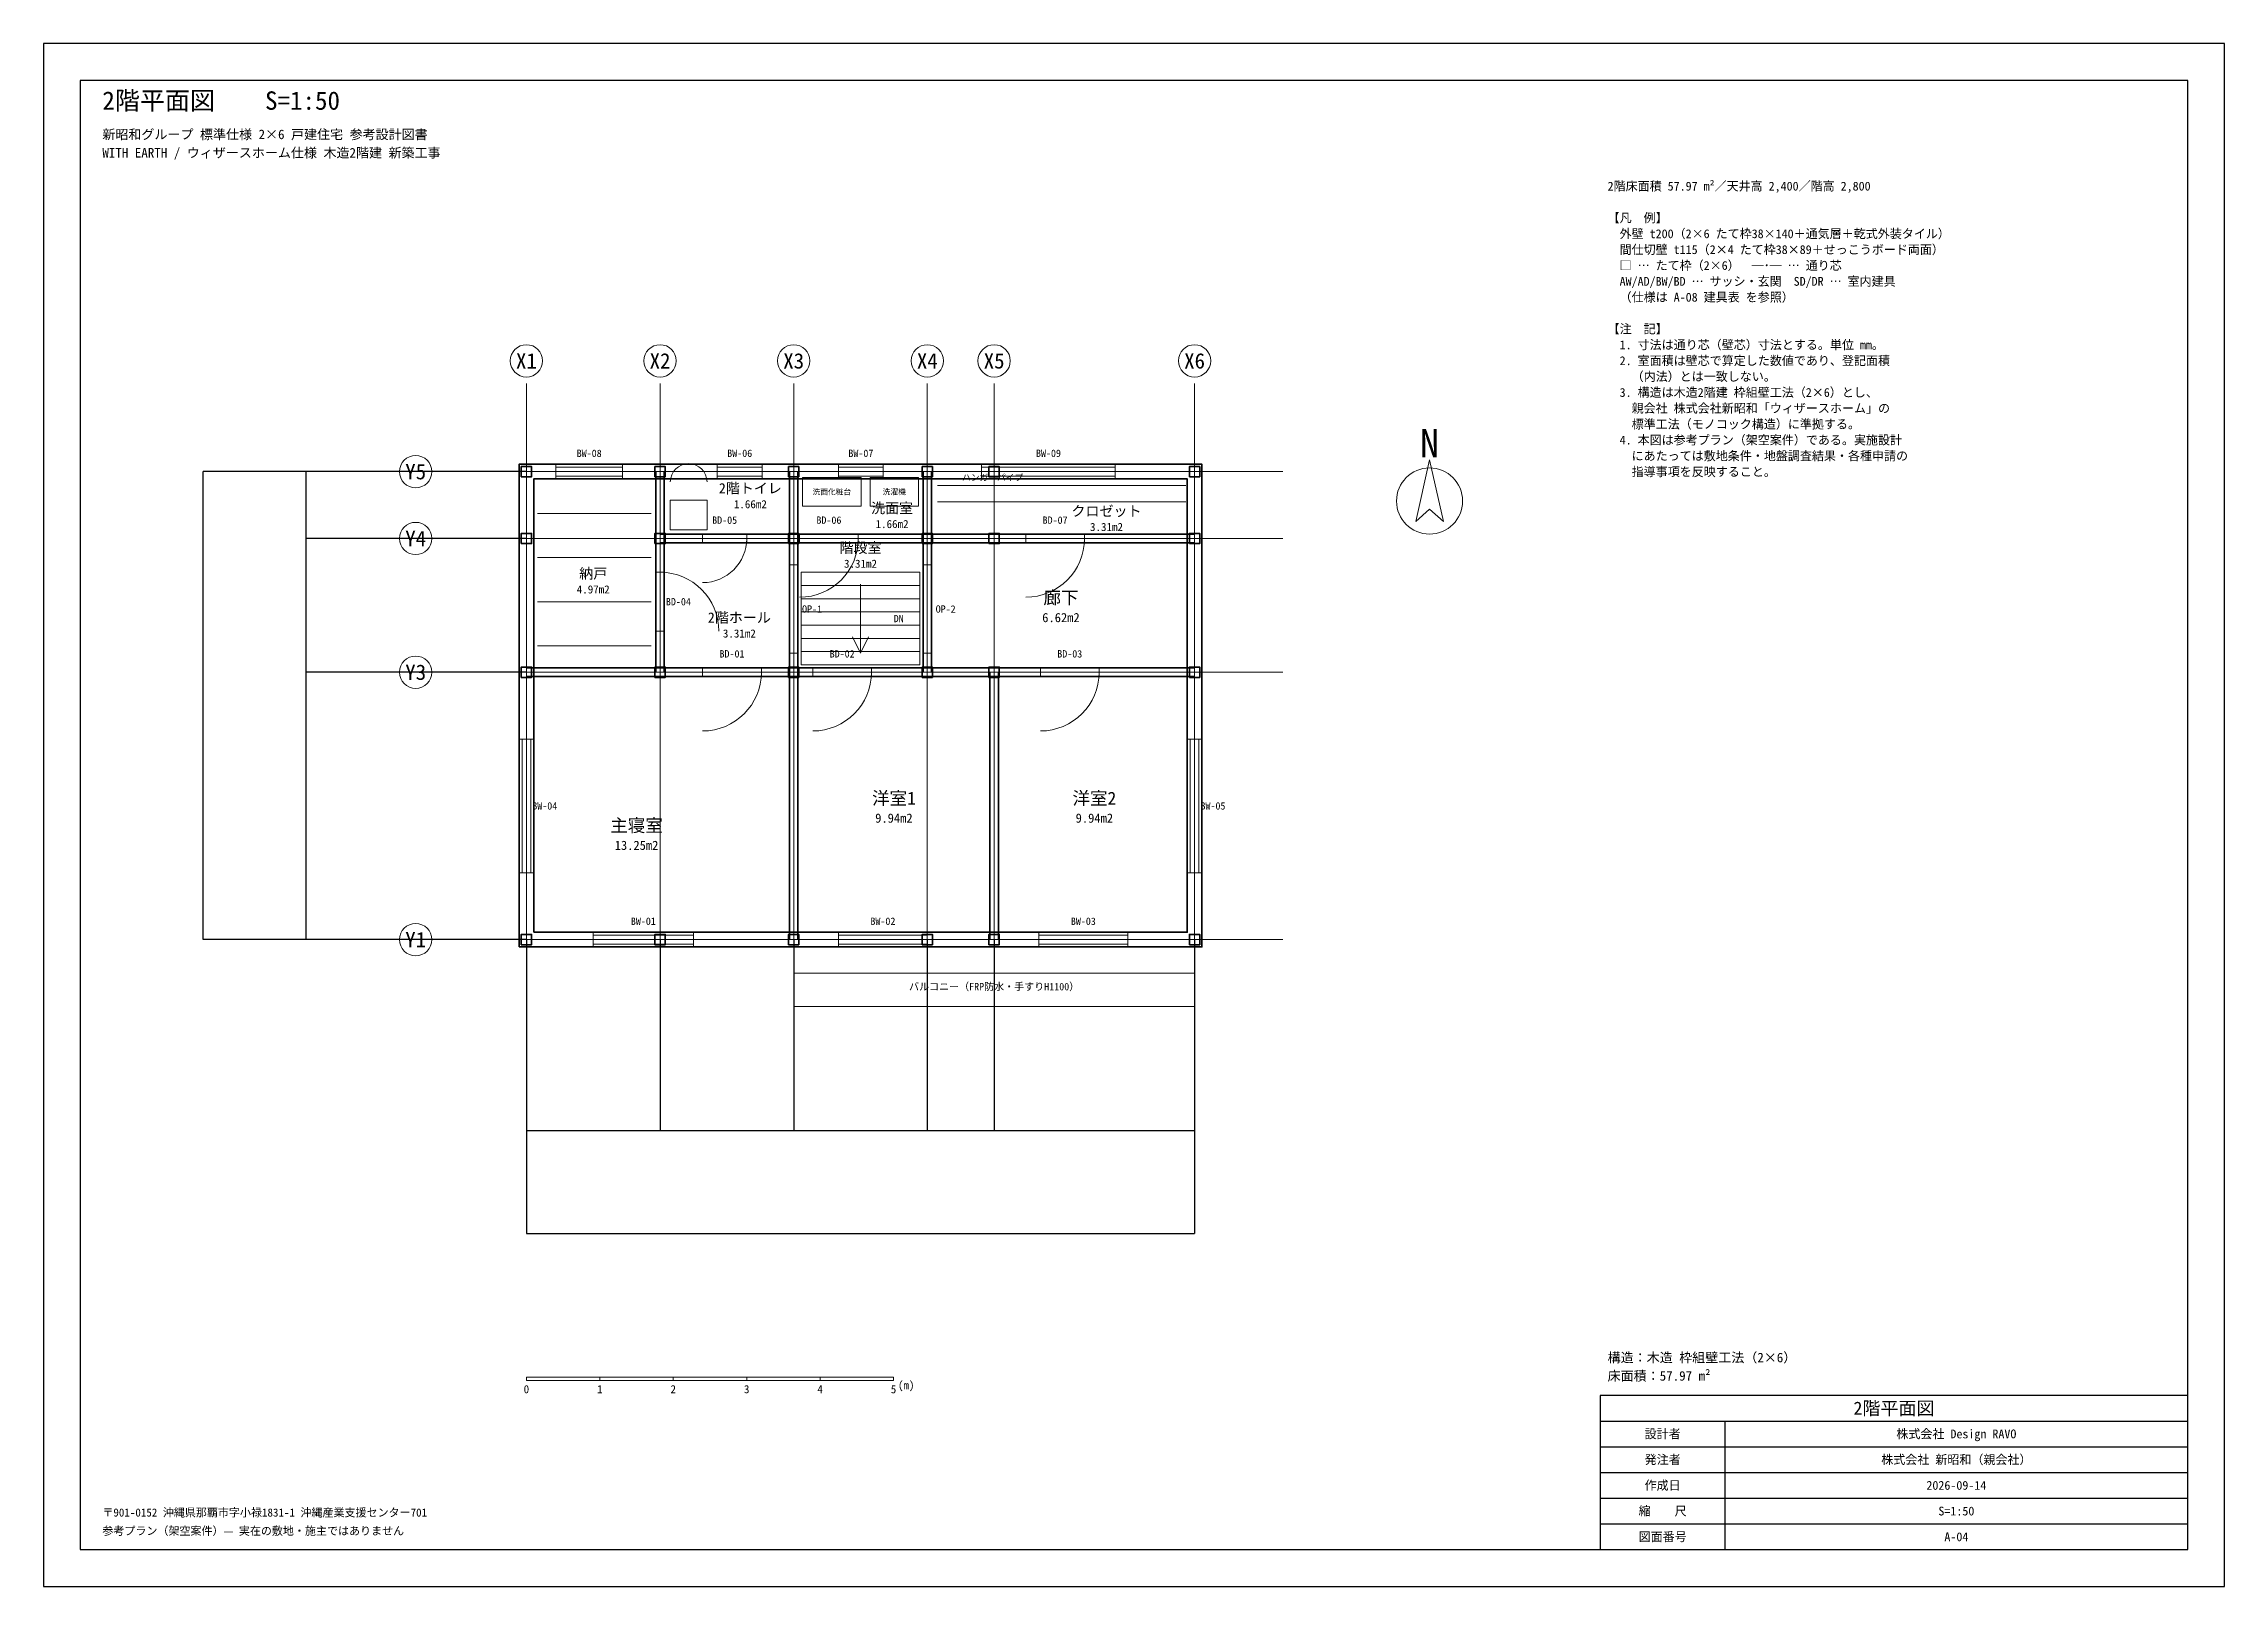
# Model space of a CAD drawing. Header units: millimetres. Extents: x -6575 to 23125, y -8804 to 12196.
import ezdxf
from ezdxf.enums import TextEntityAlignment as Align

# ---------------------------------------------------------------- set-up
doc = ezdxf.new("R2010")
doc.units = ezdxf.units.MM
doc.linetypes.add('DASHDOT2', pattern=[1.778, 1.27, -0.254, 0, -0.254])
for name, color, linetype, lineweight in [('A-ANNO', 2, 'Continuous', 13), ('A-COLM', 1, 'Continuous', 35), ('A-DIM', 3, 'Continuous', 9), ('A-FIXT', 6, 'Continuous', 13), ('A-GRID', 8, 'Continuous', 9), ('A-MISC', 8, 'Continuous', 13), ('A-TTLB', 7, 'Continuous', 25), ('A-WALL', 7, 'Continuous', 35), ('A-WIND', 4, 'Continuous', 18)]:
    doc.layers.add(name, color=color, linetype=linetype, lineweight=lineweight)
doc.styles.add('DIP', font='msgothic.ttc')
doc.styles.add('OpenSansCondensed-Light', font='OpenSansCondensed-Light.ttf')
doc.dimstyles.new('EZDXF', dxfattribs={"dimtxt": 0.25, "dimasz": 0.175, "dimexe": 0.375, "dimexo": 0.125, "dimgap": 0.1, "dimtad": 1, "dimlfac": 100, "dimzin": 12, "dimdsep": 46, "dimtxsty": 'OpenSansCondensed-Light', "dimblk": 'ARCHTICK', "dimcen": 2.5, "dimazin": 3, "dimtfac": 0.5, "dimtmove": 2, "dimatfit": 3})

# ---------------------------------------------------------------- blocks, each defined once
blk = doc.blocks.new('_ARCHTICK')
at = {"color": 0, "linetype": 'BYBLOCK', "const_width": 0.15}
blk.add_lwpolyline([(-0.5, -0.5), (0.5, 0.5)], dxfattribs=at)

msp = doc.modelspace()

# ---------------------------------------------------------------- linework, layer by layer
at = {"layer": 'A-COLM'}
for points in [[(-70, 6300), (70, 6300), (70, 6440), (-70, 6440)], [(1750, 6300), (1890, 6300), (1890, 6440), (1750, 6440)], [(3570, 6300), (3710, 6300), (3710, 6440), (3570, 6440)], [(5390, 6300), (5530, 6300), (5530, 6440), (5390, 6440)], [(6300, 6300), (6440, 6300), (6440, 6440), (6300, 6440)], [(9030, 6300), (9170, 6300), (9170, 6440), (9030, 6440)], [(-70, 5390), (70, 5390), (70, 5530), (-70, 5530)], [(1750, 5390), (1890, 5390), (1890, 5530), (1750, 5530)], [(3570, 5390), (3710, 5390), (3710, 5530), (3570, 5530)], [(5390, 5390), (5530, 5390), (5530, 5530), (5390, 5530)], [(6300, 5390), (6440, 5390), (6440, 5530), (6300, 5530)], [(9030, 5390), (9170, 5390), (9170, 5530), (9030, 5530)], [(-70, 3570), (70, 3570), (70, 3710), (-70, 3710)], [(1750, 3570), (1890, 3570), (1890, 3710), (1750, 3710)], [(3570, 3570), (3710, 3570), (3710, 3710), (3570, 3710)], [(5390, 3570), (5530, 3570), (5530, 3710), (5390, 3710)], [(6300, 3570), (6440, 3570), (6440, 3710), (6300, 3710)], [(9030, 3570), (9170, 3570), (9170, 3710), (9030, 3710)], [(-70, -70), (70, -70), (70, 70), (-70, 70)], [(1750, -70), (1890, -70), (1890, 70), (1750, 70)], [(3570, -70), (3710, -70), (3710, 70), (3570, 70)], [(5390, -70), (5530, -70), (5530, 70), (5390, 70)], [(6300, -70), (6440, -70), (6440, 70), (6300, 70)], [(9030, -70), (9170, -70), (9170, 70), (9030, 70)]]:
    msp.add_lwpolyline(points, close=True, dxfattribs=at)
at = {"layer": 'A-FIXT'}
for p, q in [((5600, 6180), (8980, 6180)), ((5600, 5960), (8980, 5960)), ((150, 5800), (1700, 5800)), ((150, 5200), (1700, 5200)), ((3740, 4820), (5360, 4820)), ((4550, 3900), (4550, 4840)), ((150, 4600), (1700, 4600)), ((3740, 4640), (5360, 4640)), ((3740, 4460), (5360, 4460)), ((3740, 4280), (5360, 4280)), ((150, 4000), (1700, 4000)), ((3740, 4100), (5360, 4100)), ((3740, 3920), (5360, 3920)), ((4550, 3900), (4440, 4120)), ((4550, 3900), (4660, 4120))]:
    msp.add_line(p, q, dxfattribs=at)
for points in [[(3760, 5900), (4560, 5900), (4560, 6290), (3760, 6290)], [(4680, 5900), (5340, 5900), (5340, 6290), (4680, 6290)], [(1960, 5580), (2460, 5580), (2460, 5980), (1960, 5980)], [(3740, 3740), (5360, 3740), (5360, 5000), (3740, 5000)]]:
    msp.add_lwpolyline(points, close=True, dxfattribs=at)
msp.add_arc((2210, 6230), 250, 0, 180, dxfattribs=at)
at = {"layer": 'A-GRID', "linetype": 'DASHDOT2'}
for p, q in [((0, -1200), (0, 7570)), ((1820, -1200), (1820, 7570)), ((3640, -1200), (3640, 7570)), ((5460, -1200), (5460, 7570)), ((6370, -1200), (6370, 7570)), ((9100, -1200), (9100, 7570)), ((-1200, 6370), (10300, 6370)), ((-1200, 5460), (10300, 5460)), ((-1200, 3640), (10300, 3640)), ((-1200, 0), (10300, 0))]:
    msp.add_line(p, q, dxfattribs=at)
at = {"layer": 'A-GRID'}
for centre in [(0, 7878), (1820, 7878), (3640, 7878), (5460, 7878), (6370, 7878), (9100, 7878), (-1508, 6370), (-1508, 5460), (-1508, 3640), (-1508, 0)]:
    msp.add_circle(centre, 220, dxfattribs=at)
at = {"layer": 'A-MISC'}
for p, q in [((400, 6270), (400, 6470)), ((400, 6430), (1310, 6430)), ((400, 6310), (1310, 6310)), ((1310, 6270), (1310, 6470)), ((2600, 6270), (2600, 6470)), ((2600, 6430), (3210, 6430)), ((2600, 6310), (3210, 6310)), ((3210, 6270), (3210, 6470)), ((4250, 6270), (4250, 6470)), ((4250, 6430), (4860, 6430)), ((4250, 6310), (4860, 6310)), ((4860, 6270), (4860, 6470)), ((6200, 6270), (6200, 6470)), ((6200, 6430), (8020, 6430)), ((6200, 6310), (8020, 6310)), ((8020, 6270), (8020, 6470)), ((2400, 5402.5), (2400, 5517.5)), ((3000, 5402.5), (3000, 5517.5)), ((3720, 5402.5), (3720, 5517.5)), ((4520, 5402.5), (4520, 5517.5)), ((6800, 5402.5), (6800, 5517.5)), ((7600, 5402.5), (7600, 5517.5)), ((3697.5, 5100), (3582.5, 5100)), ((5517.5, 5100), (5402.5, 5100)), ((1877.5, 5000), (1762.5, 5000)), ((1877.5, 4200), (1762.5, 4200)), ((3697.5, 3900), (3582.5, 3900)), ((5517.5, 3900), (5402.5, 3900)), ((2400, 3582.5), (2400, 3697.5)), ((3200, 3582.5), (3200, 3697.5)), ((3900, 3582.5), (3900, 3697.5)), ((4700, 3582.5), (4700, 3697.5)), ((7000, 3582.5), (7000, 3697.5)), ((7800, 3582.5), (7800, 3697.5)), ((100, 2730), (-100, 2730)), ((-60, 910), (-60, 2730)), ((60, 910), (60, 2730)), ((9200, 2730), (9000, 2730)), ((9040, 910), (9040, 2730)), ((9160, 910), (9160, 2730)), ((100, 910), (-100, 910)), ((9200, 910), (9000, 910)), ((910, -100), (910, 100)), ((910, 60), (2275, 60)), ((2275, -100), (2275, 100)), ((4250, -100), (4250, 100)), ((4250, 60), (5460, 60)), ((5460, -100), (5460, 100)), ((6980, -100), (6980, 100)), ((6980, 60), (8190, 60)), ((8190, -100), (8190, 100)), ((910, -60), (2275, -60)), ((4250, -60), (5460, -60)), ((6980, -60), (8190, -60)), ((3640, -455), (9100, -455))]:
    msp.add_line(p, q, dxfattribs=at)
for points in [[(12300, 6532.5), (12111, 5691), (12300, 5857.5), (12489, 5691)], [(3640, -910), (9100, -910), (9100, 0), (3640, 0)], [(0, -6000), (1000, -6000), (1000, -5955), (0, -5955)], [(1000, -6000), (2000, -6000), (2000, -5955), (1000, -5955)], [(2000, -6000), (3000, -6000), (3000, -5955), (2000, -5955)], [(3000, -6000), (4000, -6000), (4000, -5955), (3000, -5955)], [(4000, -6000), (5000, -6000), (5000, -5955), (4000, -5955)]]:
    msp.add_lwpolyline(points, close=True, dxfattribs=at)
msp.add_circle((12300, 5970), 450, dxfattribs=at)
for centre, radius, start, end in [((2400, 5460), 600, -90, 0), ((3720, 5460), 800, -90, 0), ((6800, 5460), 800, -90, 0), ((1820, 4200), 800, 0, 90), ((2400, 3640), 800, -90, 0), ((3900, 3640), 800, -90, 0), ((7000, 3640), 800, -90, 0)]:
    msp.add_arc(centre, radius, start, end, dxfattribs=at)
at = {"layer": 'A-TTLB'}
for p, q in [((14624.80761, -6553.80696), (22624.80761, -6553.80696)), ((16324.80761, -6903.80696), (16324.80761, -6553.80696)), ((14624.80761, -6903.80696), (22624.80761, -6903.80696)), ((16324.80761, -7253.80696), (16324.80761, -6903.80696)), ((14624.80761, -7253.80696), (22624.80761, -7253.80696)), ((16324.80761, -7603.80696), (16324.80761, -7253.80696)), ((14624.80761, -7603.80696), (22624.80761, -7603.80696)), ((16324.80761, -7953.80696), (16324.80761, -7603.80696)), ((14624.80761, -7953.80696), (22624.80761, -7953.80696)), ((16324.80761, -8303.80696), (16324.80761, -7953.80696))]:
    msp.add_line(p, q, dxfattribs=at)
for points in [[(-6575.19239, -8803.80696), (23124.80761, -8803.80696), (23124.80761, 12196.19304), (-6575.19239, 12196.19304)], [(-6075.19239, -8303.80696), (22624.80761, -8303.80696), (22624.80761, 11696.19304), (-6075.19239, 11696.19304)], [(14624.80761, -8303.80696), (22624.80761, -8303.80696), (22624.80761, -6203.80696), (14624.80761, -6203.80696)]]:
    msp.add_lwpolyline(points, close=True, dxfattribs=at)
at = {"layer": 'A-WALL'}
for p, q in [((1762.5, 3640), (1762.5, 6370)), ((1877.5, 3640), (1877.5, 6370)), ((3582.5, 3640), (3582.5, 6370)), ((3697.5, 3640), (3697.5, 6370)), ((5402.5, 3640), (5402.5, 6370)), ((5517.5, 3640), (5517.5, 6370)), ((1820, 5517.5), (9100, 5517.5)), ((1820, 5402.5), (9100, 5402.5)), ((0, 3697.5), (9100, 3697.5)), ((0, 3582.5), (9100, 3582.5)), ((3582.5, 0), (3582.5, 3640)), ((3697.5, 0), (3697.5, 3640)), ((6312.5, 0), (6312.5, 3640)), ((6427.5, 0), (6427.5, 3640))]:
    msp.add_line(p, q, dxfattribs=at)
for points in [[(-100, -100), (9200, -100), (9200, 6470), (-100, 6470)], [(100, 100), (9000, 100), (9000, 6270), (100, 6270)]]:
    msp.add_lwpolyline(points, close=True, dxfattribs=at)
at = {"layer": 'A-WIND'}
for p, q in [((400, 6370), (1310, 6370)), ((2600, 6370), (3210, 6370)), ((4250, 6370), (4860, 6370)), ((6200, 6370), (8020, 6370)), ((2400, 5460), (3000, 5460)), ((3720, 5460), (4520, 5460)), ((6800, 5460), (7600, 5460)), ((3640, 3900), (3640, 5100)), ((5460, 3900), (5460, 5100)), ((1820, 4200), (1820, 5000)), ((2400, 3640), (3200, 3640)), ((3900, 3640), (4700, 3640)), ((7000, 3640), (7800, 3640)), ((0, 910), (0, 2730)), ((9100, 910), (9100, 2730)), ((910, 0), (2275, 0)), ((4250, 0), (5460, 0)), ((6980, 0), (8190, 0))]:
    msp.add_line(p, q, dxfattribs=at)

# ---------------------------------------------------------------- texts
at = {"layer": 'A-ANNO', "style": 'DIP'}
for s, p in [('2階床面積 57.97 m²／天井高 2,400／階高 2,800', (14724.80761, 10196.19304)), ('【凡\u3000例】', (14724.80761, 9764.19304)), ('\u3000外壁 t200（2×6 たて枠38×140＋通気層＋乾式外装タイル）', (14724.80761, 9548.19304)), ('\u3000間仕切壁 t115（2×4 たて枠38×89＋せっこうボード両面）', (14724.80761, 9332.19304)), ('\u3000□ … たて枠（2×6）\u3000─･─ … 通り芯', (14724.80761, 9116.19304)), ('\u3000AW/AD/BW/BD … サッシ・玄関\u3000SD/DR … 室内建具', (14724.80761, 8900.19304)), ('\u3000（仕様は A-08 建具表 を参照）', (14724.80761, 8684.19304)), ('【注\u3000記】', (14724.80761, 8252.19304)), ('\u30001. 寸法は通り芯（壁芯）寸法とする。単位 mm。', (14724.80761, 8036.19304)), ('\u30002. 室面積は壁芯で算定した数値であり、登記面積', (14724.80761, 7820.19304)), ('\u3000\u3000（内法）とは一致しない。', (14724.80761, 7604.19304)), ('\u30003. 構造は木造2階建 枠組壁工法（2×6）とし、', (14724.80761, 7388.19304)), ('\u3000\u3000親会社 株式会社新昭和「ウィザースホーム」の', (14724.80761, 7172.19304)), ('\u30004. 本図は参考プラン（架空案件）である。実施設計', (14724.80761, 6740.19304)), ('\u3000\u3000標準工法（モノコック構造）に準拠する。', (14724.80761, 6956.19304)), ('\u3000\u3000にあたっては敷地条件・地盤調査結果・各種申請の', (14724.80761, 6524.19304)), ('\u3000\u3000指導事項を反映すること。', (14724.80761, 6308.19304))]:
    msp.add_text(s, height=120, dxfattribs=at).set_placement(p)
for s, height, p in [('2階トイレ', 140, (3050, 6144)), ('1.66m2', 110, (3050, 5927)), ('洗面室', 140, (4980, 5874)), ('1.66m2', 110, (4980, 5657)), ('クロゼット', 140, (7900, 5834)), ('3.31m2', 110, (7900, 5617)), ('階段室', 140, (4550, 5334)), ('納戸', 140, (910, 4984)), ('3.31m2', 110, (4550, 5117)), ('4.97m2', 110, (910, 4767)), ('廊下', 175, (7280, 4655)), ('2階ホール', 140, (2900, 4384)), ('3.31m2', 110, (2900, 4167)), ('6.62m2', 125, (7280, 4383.75)), ('洋室1', 175, (5005, 1925)), ('洋室2', 175, (7735, 1925)), ('主寝室', 175, (1500, 1555)), ('9.94m2', 125, (5005, 1653.75)), ('9.94m2', 125, (7735, 1653.75)), ('13.25m2', 125, (1500, 1283.75))]:
    msp.add_text(s, height=height, dxfattribs=at).set_placement(p, align=Align.MIDDLE_CENTER)
at = {"layer": 'A-FIXT', "style": 'DIP'}
for s, height, p in [('ハンガーパイプ', 85, (6350, 6290)), ('洗面化粧台', 75, (4160, 6095)), ('洗濯機', 75, (5010, 6095)), ('DN', 100, (5070, 4370))]:
    msp.add_text(s, height=height, dxfattribs=at).set_placement(p, align=Align.MIDDLE_CENTER)
at = {"layer": 'A-GRID', "style": 'DIP'}
for s, p in [('X1', (0, 7878)), ('X2', (1820, 7878)), ('X3', (3640, 7878)), ('X4', (5460, 7878)), ('X5', (6370, 7878)), ('X6', (9100, 7878)), ('Y5', (-1508, 6370)), ('Y4', (-1508, 5460)), ('Y3', (-1508, 3640)), ('Y1', (-1508, 0))]:
    msp.add_text(s, height=209, dxfattribs=at).set_placement(p, align=Align.MIDDLE_CENTER)
at = {"layer": 'A-MISC', "style": 'DIP'}
for s, height, p in [('N', 382.5, (12300, 6757.5)), ('バルコニー（FRP防水・手すりH1100）', 100, (6370, -640)), ('0', 110, (0, -6120)), ('1', 110, (1000, -6120)), ('2', 110, (2000, -6120)), ('3', 110, (3000, -6120)), ('4', 110, (4000, -6120)), ('5', 110, (5000, -6120))]:
    msp.add_text(s, height=height, dxfattribs=at).set_placement(p, align=Align.MIDDLE_CENTER)
msp.add_text('(m)', height=110, dxfattribs=at).set_placement((5060, -6120))
at = {"layer": 'A-TTLB', "style": 'DIP'}
for s, height, p in [('2階平面図\u3000\u3000S=1:50', 250, (-5775.19239, 11296.19304)), ('新昭和グループ 標準仕様 2×6 戸建住宅 参考設計図書', 130, (-5775.19239, 10896.19304)), ('WITH EARTH / ウィザースホーム仕様 木造2階建 新築工事', 130, (-5775.19239, 10646.19304)), ('構造：木造 枠組壁工法（2×6）', 130, (14724.80761, -5753.80696)), ('床面積：57.97 m²', 130, (14724.80761, -6003.80696)), ('参考プラン（架空案件）— 実在の敷地・施主ではありません', 110, (-5775.19239, -8103.80696)), ('〒901-0152 沖縄県那覇市字小禄1831-1 沖縄産業支援センター701', 110, (-5775.19239, -7853.80696))]:
    msp.add_text(s, height=height, dxfattribs=at).set_placement(p)
for s, height, p in [('2階平面図', 180, (18624.80761, -6378.80696)), ('設計者', 120, (15474.80761, -6728.80696)), ('株式会社 Design RAVO', 120, (19474.80761, -6728.80696)), ('発注者', 120, (15474.80761, -7078.80696)), ('株式会社 新昭和（親会社）', 120, (19474.80761, -7078.80696)), ('作成日', 120, (15474.80761, -7428.80696)), ('2026-09-14', 120, (19474.80761, -7428.80696)), ('縮\u3000\u3000尺', 120, (15474.80761, -7778.80696)), ('S=1:50', 120, (19474.80761, -7778.80696)), ('図面番号', 120, (15474.80761, -8128.80696)), ('A-04', 120, (19474.80761, -8128.80696))]:
    msp.add_text(s, height=height, dxfattribs=at).set_placement(p, align=Align.MIDDLE_CENTER)
at = {"layer": 'A-WIND', "style": 'DIP'}
for s, p in [('BW-08', (855, 6620)), ('BW-06', (2905, 6620)), ('BW-07', (4555, 6620)), ('BW-09', (7110, 6620)), ('BD-05', (2700, 5710)), ('BD-06', (4120, 5710)), ('BD-07', (7200, 5710)), ('BD-04', (2070, 4600)), ('OP-1', (3890, 4500)), ('OP-2', (5710, 4500)), ('BD-01', (2800, 3890)), ('BD-02', (4300, 3890)), ('BD-03', (7400, 3890)), ('BW-04', (250, 1820)), ('BW-05', (9350, 1820)), ('BW-01', (1592.5, 250)), ('BW-02', (4855, 250)), ('BW-03', (7585, 250))]:
    msp.add_text(s, height=100, dxfattribs=at).set_placement(p, align=Align.MIDDLE_CENTER)

# ---------------------------------------------------------------- dimensions: what is measured, and where the dimension line sits
at = {"layer": 'A-DIM'}
for base, p1, p2 in [((-4400, 0), (0, 0), (0, 6370)), ((-3000, 5460), (0, 5460), (0, 6370)), ((-3000, 3640), (0, 3640), (0, 5460)), ((-3000, 0), (0, 0), (0, 3640))]:
    msp.add_linear_dim(base=base, p1=p1, p2=p2, angle=90, dimstyle='EZDXF', dxfattribs=at).render()
for base, p1, p2 in [((0, -2600), (0, 0), (1820, 0)), ((0, -4000), (0, 0), (9100, 0)), ((1820, -2600), (1820, 0), (3640, 0)), ((3640, -2600), (3640, 0), (5460, 0)), ((5460, -2600), (5460, 0), (6370, 0)), ((6370, -2600), (6370, 0), (9100, 0))]:
    msp.add_linear_dim(base=base, p1=p1, p2=p2, dimstyle='EZDXF', dxfattribs=at).render()

doc.saveas('drawing.dxf')
